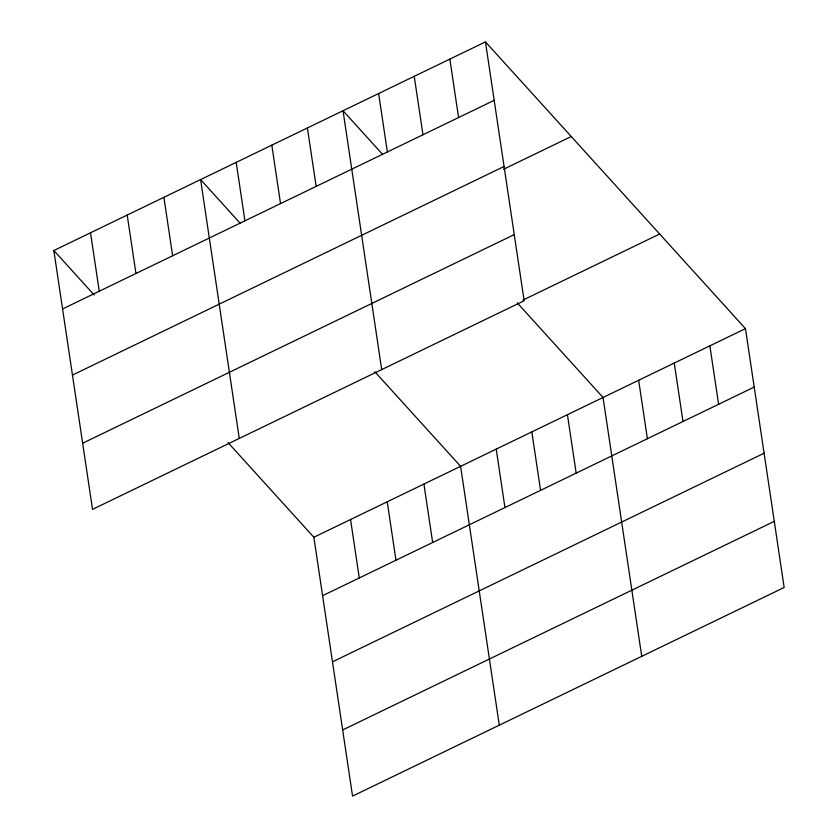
<?xml version="1.0" encoding="UTF-8"?>
<svg xmlns="http://www.w3.org/2000/svg" width="838" height="838" viewBox="0 0 838 838"><rect width="100%" height="100%" fill="white"/><g stroke="black" fill="none" stroke-linecap="round" stroke-linejoin="round"><path stroke-width="1.26" d="M485.453 41.9L524.138 300.748L92.526 509.357L53.842 250.51L485.453 41.9L745.474 328.643L784.159 587.49L352.547 796.1L313.862 537.252L228.051 442.632M62.578 308.95L494.19 100.34M72.456 375.089L504.078 166.479M503.491 169.276L571.265 136.521M82.637 443.229L514.26 234.609M522.975 300.077L659.674 234.012M313.862 537.252L745.474 328.643M322.599 595.692L754.21 387.083M332.476 661.831L764.099 453.211M342.658 729.961L774.281 521.351M382.495 154.265L343.025 110.742L381.709 369.589M517.235 302.853L603.046 397.484L641.73 656.332M240.056 223.107L200.586 179.583L239.27 438.431M374.806 371.705L460.607 466.326L499.291 725.174M53.842 250.51L94.17 294.986M709.87 345.853L718.606 404.293M674.255 363.064L682.991 421.504M638.65 380.274L647.386 438.714M567.431 414.695L576.167 473.135M531.826 431.905L540.562 490.345M449.849 59.11L458.585 117.55M496.222 449.116L504.947 507.556M414.234 76.321L422.97 134.761M378.629 93.531L387.366 151.971M423.923 484.06L432.659 542.5M387.229 501.784L395.965 560.234M307.41 127.952L316.146 186.392M350.546 519.518L359.282 577.958M271.805 145.163L280.541 203.603M236.201 162.373L244.926 220.813M163.902 197.318L172.638 255.758M127.208 215.052L135.945 273.492M90.525 232.786L99.261 291.226"/></g></svg>
